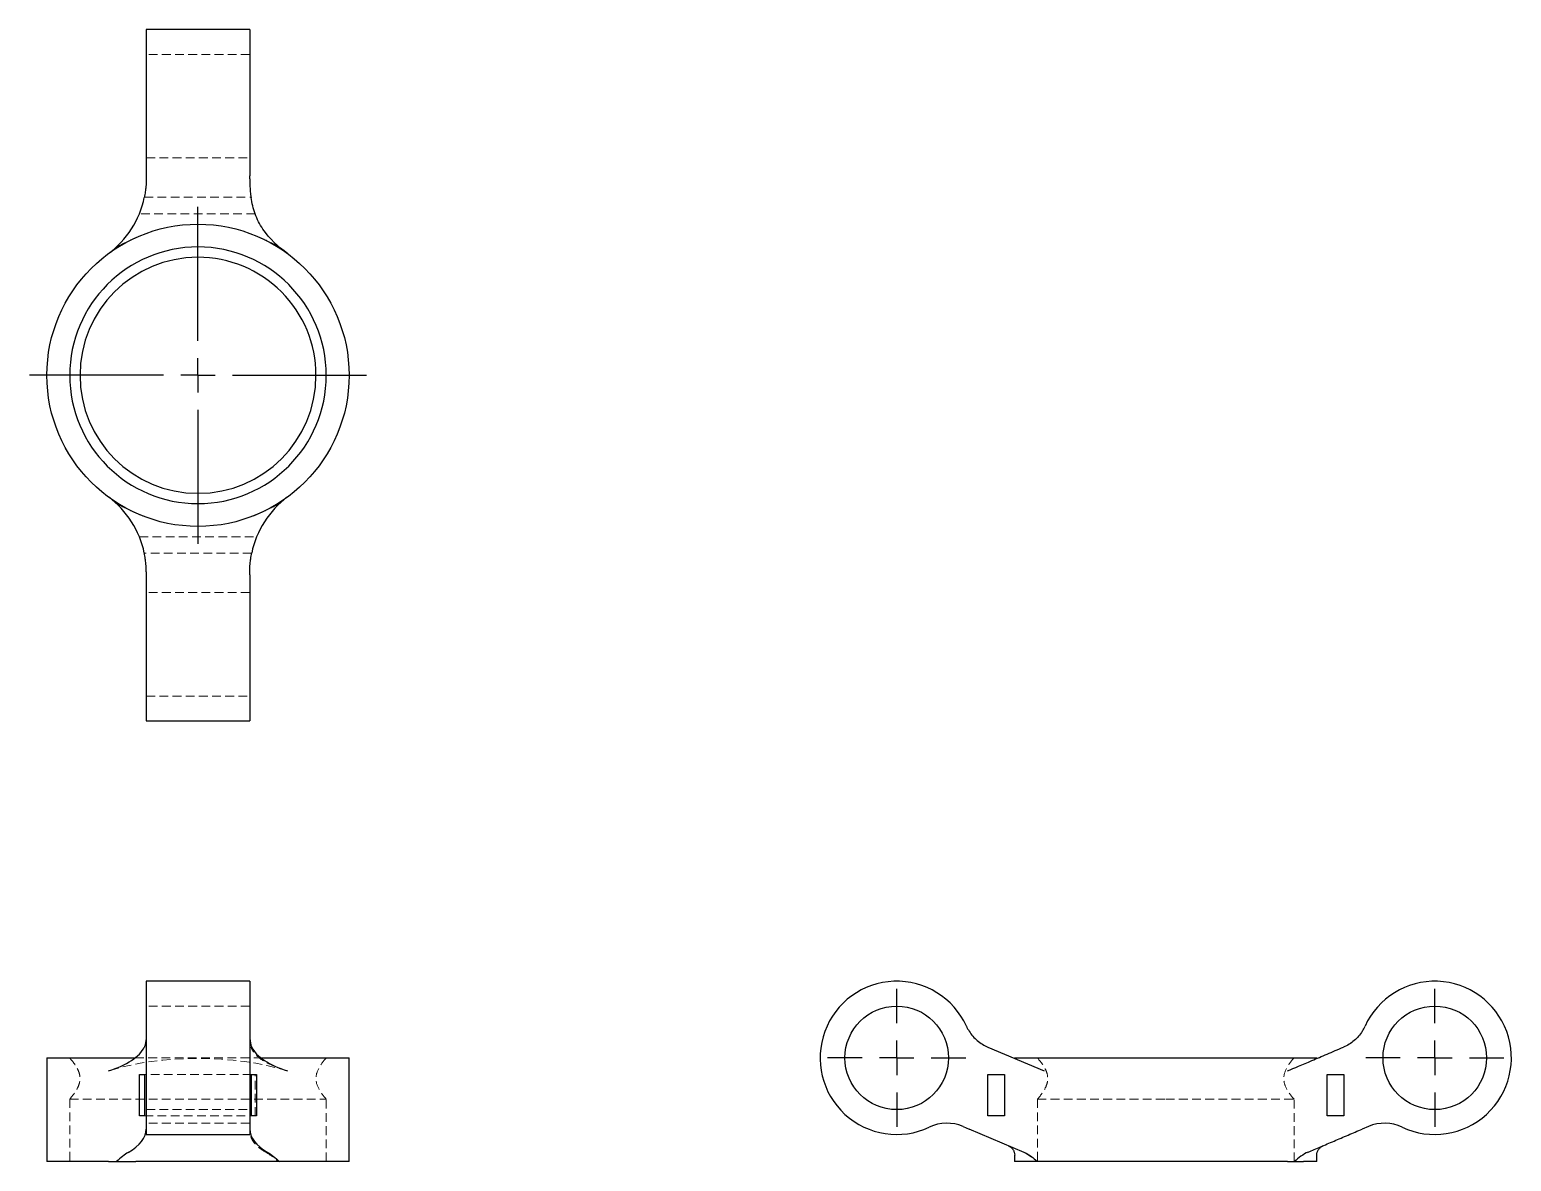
# Model space of a CAD drawing. Header units: millimetres. Extents: x 59 to 273, y 44 to 208.
import ezdxf

# ---------------------------------------------------------------- set-up
doc = ezdxf.new("R2010")
doc.units = ezdxf.units.MM
doc.linetypes.add('HIDDEN', pattern=[1.905, 1.27, -0.635])
doc.layers.add('10', color=7, linetype='Continuous')

# ---------------------------------------------------------------- blocks, each defined once
blk = doc.blocks.new('SW_CENTERMARKSYMBOL_0')
at = {"layer": '10', "color": 0}
for p, q in [((0, 5), (0, 24.36)), ((0, 0), (0, 2.5)), ((-5, 0), (-24.36, 0)), ((0, 0), (-2.5, 0)), ((0, 0), (0, -2.5)), ((0, 0), (2.5, 0)), ((5, 0), (24.36, 0)), ((0, -5), (0, -24.36))]:
    blk.add_line(p, q, dxfattribs=at)
blk = doc.blocks.new('SW_CENTERMARKSYMBOL_1')
at = {"layer": '10', "color": 0}
for p, q in [((0, 5), (0, 9.99)), ((0, 0), (0, 2.5)), ((-5, 0), (-9.99, 0)), ((0, 0), (-2.5, 0)), ((0, 0), (0, -2.5)), ((0, 0), (2.5, 0)), ((5, 0), (9.99, 0)), ((0, -5), (0, -9.99))]:
    blk.add_line(p, q, dxfattribs=at)
blk = doc.blocks.new('SW_CENTERMARKSYMBOL_2')
at = {"layer": '10', "color": 0}
for p, q in [((0, 5), (0, 9.99)), ((0, 0), (0, 2.5)), ((-5, 0), (-9.99, 0)), ((0, 0), (-2.5, 0)), ((0, 0), (0, -2.5)), ((0, 0), (2.5, 0)), ((5, 0), (9.99, 0)), ((0, -5), (0, -9.99))]:
    blk.add_line(p, q, dxfattribs=at)

msp = doc.modelspace()

# ---------------------------------------------------------------- linework, layer by layer
at = {"color": 7, "linetype": 'Continuous', "lineweight": 25}
for p, q in [((90.48, 208), (75.51, 208)), ((75.51, 208), (75.51, 186.84)), ((90.48, 208), (90.48, 186.84)), ((75.51, 186.84), (75.51, 186.44)), ((90.48, 186.44), (90.48, 186.84)), ((75.51, 129.56), (75.51, 129.16)), ((75.51, 129.16), (75.51, 108)), ((90.48, 129.16), (90.48, 129.56)), ((90.48, 129.16), (90.48, 108)), ((75.51, 108), (90.48, 108)), ((90.48, 70.35), (75.51, 70.35)), ((75.51, 70.35), (75.51, 48.2)), ((90.48, 70.35), (90.48, 48.2)), ((197.27, 60.83), (205.4, 57.38)), ((61.14, 59.27), (61.14, 44.3)), ((61.14, 59.27), (73.91, 59.27)), ((92.09, 59.27), (104.86, 59.27)), ((104.86, 44.3), (104.86, 59.27)), ((201.14, 59.27), (201.14, 59.18)), ((201.14, 59.27), (223, 59.27)), ((223, 59.27), (244.86, 59.27)), ((244.86, 59.18), (244.86, 59.27)), ((74.52, 50.89), (74.52, 56.88)), ((74.52, 56.88), (75.24, 56.88)), ((75.24, 56.88), (75.24, 50.89)), ((90.76, 50.89), (90.76, 56.88)), ((90.76, 56.88), (91.48, 56.88)), ((91.48, 56.88), (91.48, 50.89)), ((197.25, 50.89), (197.25, 56.88)), ((197.25, 56.88), (199.65, 56.88)), ((199.65, 56.88), (199.65, 50.89)), ((246.35, 50.89), (246.35, 56.88)), ((248.75, 56.88), (248.75, 50.89)), ((75.24, 50.89), (74.52, 50.89)), ((91.48, 50.89), (90.76, 50.89)), ((193.68, 49.34), (194.56, 48.97)), ((199.65, 50.89), (197.25, 50.89)), ((252.32, 49.34), (251.44, 48.97)), ((75.51, 48.2), (90.48, 48.2)), ((202.53, 45.59), (194.56, 48.97)), ((201.14, 45.18), (201.14, 44.3)), ((201.14, 45.18), (201.15, 45.18)), ((244.85, 45.18), (244.86, 45.18)), ((244.86, 44.3), (244.86, 45.18)), ((70.03, 44.3), (61.14, 44.3)), ((70.03, 44.3), (71.23, 44.3)), ((92.01, 44.3), (73.99, 44.3)), ((95.97, 44.3), (94.77, 44.3)), ((104.86, 44.3), (95.97, 44.3)), ((203.09, 44.3), (201.14, 44.3)), ((205.4, 44.3), (204.41, 44.3)), ((240.6, 44.3), (205.4, 44.3)), ((244.86, 44.3), (242.91, 44.3))]:
    msp.add_line(p, q, dxfattribs=at)
at = {"color": 7, "linetype": 'HIDDEN', "lineweight": 18}
for p, q in [((90.48, 204.41), (75.51, 204.41)), ((75.51, 189.44), (90.48, 189.44)), ((75.24, 183.75), (90.67, 183.75)), ((91.27, 181.35), (74.52, 181.35)), ((74.52, 134.65), (91.48, 134.65)), ((90.76, 132.25), (75.24, 132.25)), ((90.48, 126.56), (75.51, 126.56)), ((75.51, 111.59), (90.48, 111.59)), ((90.48, 66.76), (75.51, 66.76)), ((73.91, 59.27), (92.09, 59.27)), ((90.76, 56.88), (75.24, 56.88)), ((90.66, 56.88), (90.66, 50.89)), ((91.27, 50.89), (91.27, 56.88)), ((64.44, 53.29), (101.56, 53.29)), ((64.44, 53.29), (64.44, 44.3)), ((75.51, 51.79), (90.48, 51.79)), ((101.56, 44.3), (101.56, 53.29)), ((204.44, 53.29), (223, 53.29)), ((204.44, 53.29), (204.44, 44.3)), ((223, 53.29), (241.56, 53.29)), ((241.56, 44.3), (241.56, 53.29)), ((75.24, 50.89), (90.76, 50.89)), ((90.48, 49.82), (75.51, 49.82)), ((202.6, 45.55), (202.37, 45.65)), ((243.47, 45.59), (243.4, 45.55)), ((243.61, 45.65), (243.47, 45.59)), ((241.59, 44.3), (241.62, 44.3))]:
    msp.add_line(p, q, dxfattribs=at)
at = {"color": 7, "linetype": 'HIDDEN', "lineweight": 18, "flags": 128}
for points in [[(90.48, 186.44), (90.48, 186.44)], [(95.97, 175.6), (95.97, 175.6)]]:
    msp.add_lwpolyline(points, dxfattribs=at)
at = {"color": 7, "linetype": 'Continuous', "lineweight": 25}
for centre, radius in [((83, 158), 21.86), ((184.08, 59.27), 7.49), ((261.92, 59.27), 7.49)]:
    msp.add_circle(centre, radius, dxfattribs=at)
for centre, radius, start, end in [((62.04, 186.44), 13.47, 306.3859, 348.381), ((83, 158), 18.56, 90, 0), ((83, 158), 18.56, 0, 90), ((83, 158), 17.07, 90.0049, 0), ((83, 158), 17.07, 359.9947, 90), ((62.04, 129.56), 13.47, 11.619, 53.6141), ((103.96, 129.56), 13.47, 126.3859, 168.381), ((184.08, 59.27), 11.08, 24.4631, 295.1897), ((261.92, 59.27), 11.08, 244.8103, 155.5369), ((199.61, 66.34), 5.99, 204.4631, 212.4471), ((246.39, 66.34), 5.99, 327.5529, 335.5369), ((191.34, 43.83), 5.99, 67, 115.1897), ((254.66, 43.83), 5.99, 64.8103, 113)]:
    msp.add_arc(centre, radius, start, end, dxfattribs=at)
for centre, start_param, end_param in [((62.04, 61.98), 5.347442, 6.080396), ((103.96, 61.98), 3.344382, 4.077336), ((62.04, 48.97), 5.650503, 6.283185), ((103.96, 48.97), 3.141593, 3.774275)]:
    msp.add_ellipse(centre, major_axis=(13.47, 0), ratio=0.424475, start_param=start_param, end_param=end_param, dxfattribs=at)
at = {"color": 7, "linetype": 'HIDDEN', "lineweight": 18}
msp.add_ellipse((83, 49.91), major_axis=(21.86, 0), ratio=0.424475, start_param=0.935743, end_param=2.20585, dxfattribs=at)
at = {"color": 7, "linetype": 'Continuous', "lineweight": 25}
for points, knots in [([(75.51, 186.44), (75.51, 186.11), (75.5, 185.72), (75.44, 185.03), (75.41, 184.78), (75.34, 184.27), (75.3, 184), (75.24, 183.73)], [0, 0, 0, 0, 0.5, 0.5, 0.75, 0.75, 1, 1, 1, 1]), ([(90.48, 186.44), (90.48, 186.12), (90.49, 185.72), (90.53, 185.03), (90.55, 184.78), (90.59, 184.27), (90.63, 184), (90.67, 183.73)], [0, 0, 0, 0, 0.5, 0.5, 0.75, 0.75, 1, 1, 1, 1]), ([(95.97, 175.6), (94.58, 176.61), (93.34, 177.75), (91.93, 179.85), (91.56, 180.58), (91.13, 181.73), (91.01, 182.12), (90.81, 182.92), (90.73, 183.32), (90.67, 183.73)], [0, 0, 0, 0, 0.5, 0.5, 0.75, 0.75, 0.875, 0.875, 1, 1, 1, 1]), ([(75.51, 129.56), (75.51, 129.89), (75.5, 130.28), (75.44, 130.97), (75.41, 131.22), (75.34, 131.73), (75.3, 132), (75.24, 132.27)], [0, 0, 0, 0, 0.5, 0.5, 0.75, 0.75, 1, 1, 1, 1]), ([(90.48, 129.56), (90.48, 129.89), (90.5, 130.28), (90.56, 130.97), (90.59, 131.22), (90.66, 131.73), (90.7, 132), (90.76, 132.27)], [0, 0, 0, 0, 0.5, 0.5, 0.75, 0.75, 1, 1, 1, 1]), ([(75.51, 63.13), (75.51, 62.61), (75.5, 62.16), (75.44, 61.57), (75.41, 61.4), (75.34, 61.08), (75.3, 60.95), (75.24, 60.83)], [0, 0, 0, 0, 0.5, 0.5, 0.75, 0.75, 1, 1, 1, 1]), ([(90.48, 63.13), (90.48, 62.61), (90.5, 62.16), (90.56, 61.57), (90.59, 61.4), (90.66, 61.08), (90.7, 60.95), (90.76, 60.83)], [0, 0, 0, 0, 0.5, 0.5, 0.75, 0.75, 1, 1, 1, 1]), ([(194.56, 63.13), (194.89, 62.61), (195.28, 62.16), (195.97, 61.57), (196.22, 61.4), (196.73, 61.08), (197, 60.95), (197.27, 60.83)], [0, 0, 0, 0, 0.5, 0.5, 0.75, 0.75, 1, 1, 1, 1]), ([(251.44, 63.13), (251.12, 62.61), (250.72, 62.16), (250.03, 61.58), (249.78, 61.4), (249.27, 61.08), (249, 60.95), (248.73, 60.83)], [0, 0, 0, 0, 0.5, 0.5, 0.75, 0.75, 1, 1, 1, 1]), ([(240.6, 57.38), (241.61, 57.81), (242.75, 58.29), (244.85, 59.18), (245.58, 59.49), (246.73, 59.98), (247.12, 60.15), (247.92, 60.48), (248.32, 60.66), (248.73, 60.83)], [0, 0, 0, 0, 0.5, 0.5, 0.75, 0.75, 0.875, 0.875, 1, 1, 1, 1]), ([(243.62, 45.65), (244.19, 45.89), (244.78, 46.14), (245.72, 46.54), (246.03, 46.67), (246.68, 46.95), (247.02, 47.09), (248.02, 47.52), (248.7, 47.81), (250.07, 48.39), (250.75, 48.68), (251.44, 48.97)], [0, 0, 0, 0, 0.25, 0.25, 0.375, 0.375, 0.5, 0.5, 0.75, 0.75, 1, 1, 1, 1]), ([(72.91, 45.59), (72.64, 45.43), (72.37, 45.24), (71.81, 44.8), (71.52, 44.56), (71.23, 44.3)], [0, 0, 0, 0, 0.5, 0.5, 1, 1, 1, 1]), ([(93.09, 45.59), (93.36, 45.43), (93.63, 45.24), (94.19, 44.8), (94.48, 44.56), (94.77, 44.3)], [0, 0, 0, 0, 0.5, 0.5, 1, 1, 1, 1]), ([(200.21, 46.57), (200.34, 46.5), (200.61, 46.37), (200.91, 46.03), (201.11, 45.63), (201.13, 45.33), (201.15, 45.18)], [0, 0, 0, 0, 0.250164, 0.500065, 0.750034, 1, 1, 1, 1]), ([(202.6, 45.55), (202.92, 45.38), (203.59, 45.04), (204.13, 44.56), (204.41, 44.3)], [0, 0, 0, 0, 0.476053, 1, 1, 1, 1]), ([(243.62, 45.65), (243.23, 45.49), (242.89, 45.28), (242.23, 44.81), (241.93, 44.56), (241.64, 44.3)], [0, 0, 0, 0, 0.5, 0.5, 1, 1, 1, 1]), ([(244.85, 45.18), (244.87, 45.33), (244.89, 45.63), (245.09, 46.03), (245.39, 46.37), (245.66, 46.5), (245.79, 46.57)], [0, 0, 0, 0, 0.2499587, 0.4999281, 0.7498317, 1, 1, 1, 1])]:
    msp.add_open_spline(points, degree=3, knots=knots, dxfattribs=at)
at = {"color": 7, "linetype": 'HIDDEN', "lineweight": 18}
for points in [[(71.23, 176.59), (72.15, 177.04), (73.06, 177.49), (74, 177.91)], [(94.66, 176.64), (93.78, 177.07), (92.9, 177.51), (92, 177.91)], [(71.23, 139.41), (72.15, 138.96), (73.06, 138.51), (74, 138.09)], [(94.77, 139.41), (93.85, 138.96), (92.94, 138.51), (92, 138.09)], [(75.52, 137.47), (75, 137.65), (74.49, 137.86), (73.99, 138.09)]]:
    msp.add_open_spline(points, degree=3, dxfattribs=at)
for points, knots in [([(92.01, 138.09), (91.88, 138.03), (91.63, 137.92), (91.25, 137.76), (90.87, 137.61), (90.61, 137.51), (90.48, 137.47)], [0, 0, 0, 0, 0.251184, 0.501569, 0.75117, 1, 1, 1, 1]), ([(95.97, 57.38), (94.58, 57.81), (93.34, 58.29), (91.93, 59.18), (91.56, 59.49), (91.13, 59.98), (91.01, 60.15), (90.81, 60.48), (90.73, 60.66), (90.67, 60.83)], [0, 0, 0, 0, 0.5, 0.5, 0.75, 0.75, 0.875, 0.875, 1, 1, 1, 1]), ([(64.44, 59.27), (64.68, 58.98), (65.13, 58.44), (65.64, 57.59), (65.93, 56.76), (65.95, 55.9), (65.67, 55.04), (65.16, 54.15), (64.69, 53.59), (64.44, 53.29)], [0, 0, 0, 0, 0.165249, 0.30873, 0.433684, 0.549732, 0.678815, 0.827537, 1, 1, 1, 1]), ([(101.56, 59.27), (101.09, 58.73), (100.72, 58.22), (100.2, 57.22), (100.07, 56.75), (100.07, 55.81), (100.2, 55.34), (100.72, 54.34), (101.09, 53.82), (101.56, 53.29)], [0, 0, 0, 0, 0.25, 0.25, 0.5, 0.5, 0.75, 0.75, 1, 1, 1, 1]), ([(204.44, 59.27), (204.68, 58.98), (205.13, 58.44), (205.64, 57.59), (205.93, 56.76), (205.95, 55.9), (205.67, 55.04), (205.16, 54.15), (204.69, 53.59), (204.44, 53.29)], [0, 0, 0, 0, 0.165249, 0.30873, 0.433684, 0.549732, 0.678815, 0.827537, 1, 1, 1, 1]), ([(241.56, 59.27), (241.09, 58.73), (240.72, 58.22), (240.2, 57.22), (240.07, 56.75), (240.07, 55.81), (240.2, 55.34), (240.72, 54.34), (241.09, 53.82), (241.56, 53.29)], [0, 0, 0, 0, 0.25, 0.25, 0.5, 0.5, 0.75, 0.75, 1, 1, 1, 1]), ([(92.78, 45.65), (92.59, 45.76), (92.21, 45.98), (91.74, 46.34), (91.33, 46.72), (91, 47.13), (90.75, 47.57), (90.53, 48.18), (90.51, 48.63), (90.49, 48.94)], [0, 0, 0, 0, 0.115257, 0.231398, 0.350283, 0.470056, 0.603019, 0.73688, 1, 1, 1, 1]), ([(92.78, 45.65), (93.07, 45.49), (93.38, 45.28), (94.01, 44.81), (94.33, 44.56), (94.65, 44.3)], [0, 0, 0, 0, 0.5, 0.5, 1, 1, 1, 1]), ([(202.53, 45.59), (202.89, 45.43), (203.22, 45.24), (203.85, 44.8), (204.14, 44.56), (204.41, 44.3)], [0, 0, 0, 0, 0.5, 0.5, 1, 1, 1, 1])]:
    msp.add_open_spline(points, degree=3, knots=knots, dxfattribs=at)
at = {"color": 7, "linetype": 'Continuous', "lineweight": 25}
for points in [[(246.35, 56.88), (247.08, 56.88), (247.87, 56.88), (248.75, 56.88)], [(248.75, 50.89), (247.87, 50.89), (247.08, 50.89), (246.35, 50.89)], [(71.23, 44.3), (72.15, 44.3), (73.06, 44.3), (74, 44.3)], [(94.77, 44.3), (93.85, 44.3), (92.94, 44.3), (92, 44.3)], [(204.41, 44.3), (203.96, 44.3), (203.51, 44.3), (203.09, 44.3)], [(240.6, 44.3), (240.95, 44.3), (241.3, 44.3), (241.64, 44.3)], [(241.64, 44.3), (242.07, 44.3), (242.51, 44.3), (242.91, 44.3)]]:
    msp.add_open_spline(points, degree=3, dxfattribs=at)

# ---------------------------------------------------------------- block references
at = {"layer": '10'}
for name, p in [('SW_CENTERMARKSYMBOL_0', (83, 158)), ('SW_CENTERMARKSYMBOL_1', (184.08, 59.27)), ('SW_CENTERMARKSYMBOL_2', (261.92, 59.27))]:
    msp.add_blockref(name, p, dxfattribs=at)

doc.saveas('drawing.dxf')
